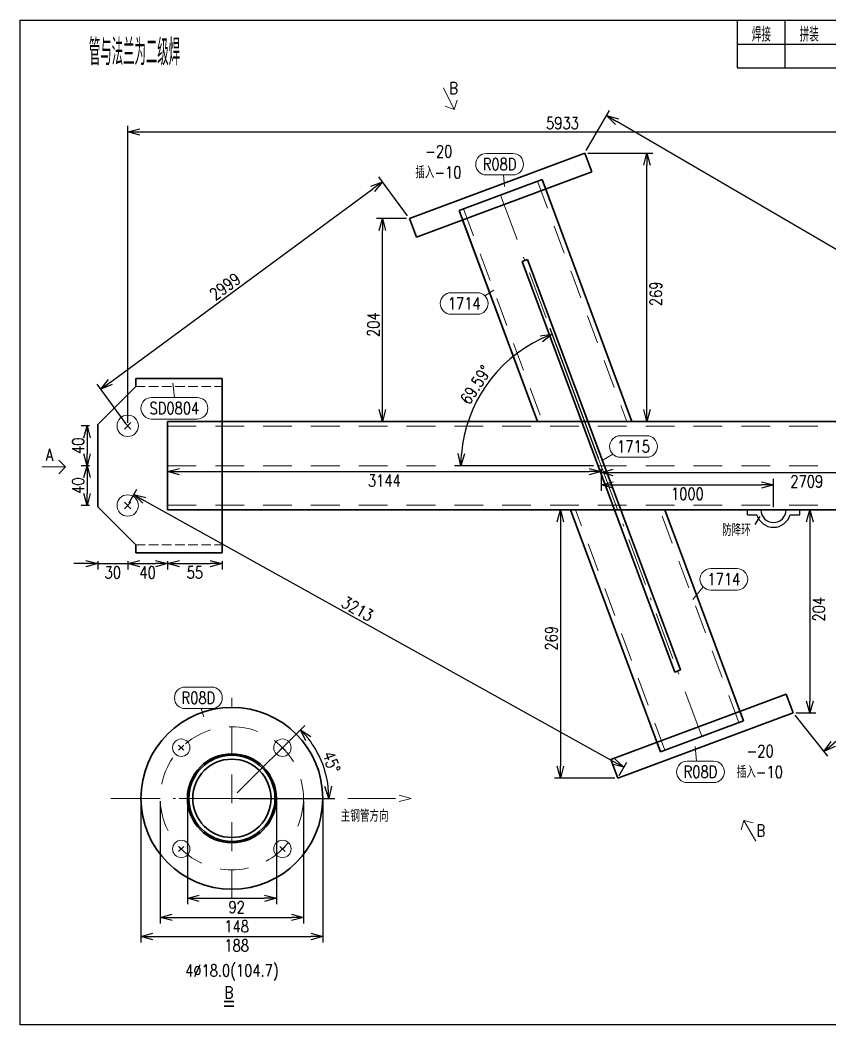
# Model space of a CAD drawing. Extents: x 154981 to 165753, y -86801 to -82885.
# Drawn here: x 156707.1 to 156876.4, y -83946.7 to -83736.7 of the extents above; entities that cross this region are included whole.
import ezdxf
from ezdxf.enums import TextEntityAlignment as Align

# ---------------------------------------------------------------- set-up
doc = ezdxf.new("R2010")
doc.units = 0
doc.header["$MEASUREMENT"] = 0
for name, pattern in [('虚线', [2.75, 2, -0.75]), ('长一点画线', [16.5, 10, -3, 0.5, -3]), ('长虚线', [10, 6, -4])]:
    doc.linetypes.add(name, pattern=pattern)
doc.layers.get('0').update_dxf_attribs({"linetype": 'CONTINUOUS', "lineweight": 25})
doc.layers.get('Defpoints').update_dxf_attribs({"linetype": 'CONTINUOUS'})
doc.layers.add('12', color=7, linetype='CONTINUOUS')
doc.layers.add('4', color=7, linetype='CONTINUOUS', lineweight=25)
doc.layers.add('5', color=7, linetype='CONTINUOUS', lineweight=25)
doc.styles.add('DimFont', font='simplex.shx', dxfattribs={"width": 0.8, "bigfont": 'gbhzfs.shx'})
doc.styles.get("Standard").update_dxf_attribs({"font": 'simplex.shx', "width": 0.7, "height": 3, "bigfont": 'gbhzfs.shx'})
doc.dimstyles.new('DHDxfDimStyleOpen30', dxfattribs={"dimtxt": 2.5, "dimasz": 2.5, "dimexe": 1.25, "dimexo": 0.625, "dimtad": 2, "dimtxsty": 'DimFont', "dimblk": 'OPEN30', "dimblk1": 'OPEN30', "dimblk2": 'OPEN30', "dimcen": 2.5, "dimadec": 0, "dimazin": 0, "dimtfac": 1, "dimtmove": 0, "dimatfit": 3, "dimfxl": 0, "dimarcsym": 0})

# ---------------------------------------------------------------- blocks, each defined once
blk = doc.blocks.new('_OPEN30')
at = {"color": 0, "linetype": 'ByBlock', "lineweight": -2}
for p, q in [((-1, 0.268), (0, 0)), ((0, 0), (-1, -0.268)), ((0, 0), (-1, 0))]:
    blk.add_line(p, q, dxfattribs=at)
blk = doc.blocks.new('*D430')
at = {"layer": '5', "color": 3, "linetype": 'Continuous', "lineweight": -2}
for p, q in [((156752.54, -83898.17), (156766.62, -83884.09)), ((156753.02, -83899.32), (156772.93, -83899.32))]:
    blk.add_line(p, q, dxfattribs=at)
blk.add_arc((156751.4, -83899.32), 20.28, 7.066, 37.934, dxfattribs=at)
at = {"layer": 'Defpoints', "color": 0, "linetype": 'Continuous'}
for p in [(156768.96, -83889.17), (156752.1, -83898.61), (156751.4, -83899.32), (156752.4, -83899.32)]:
    blk.add_point(p, dxfattribs=at)
at = {"layer": '5', "color": 3, "linetype": 'Continuous', "lineweight": -2, "xscale": 2.5, "yscale": 2.5, "zscale": 2.5}
for p, rotation in [((156765.74, -83884.97), 131.4669829142089), ((156771.68, -83899.32), 273.5330170846069)]:
    blk.add_blockref('_OPEN30', p, dxfattribs=dict(at, rotation=rotation))
at = {"layer": '5', "color": 4, "linetype": 'Continuous', "lineweight": 18, "insert": (156772.22, -83891.74), "char_height": 2.5, "attachment_point": 5, "rotation": 289.9831, "style": 'DimFont'}
blk.add_mtext('45%%d', dxfattribs=at)
blk = doc.blocks.new('*D431')
at = {"layer": '5', "color": 134, "linetype": 'Continuous', "lineweight": -2}
for p, q in [((156736.43, -83899.94), (156736.43, -83925.44)), ((156766.36, -83899.94), (156766.36, -83925.44)), ((156738.93, -83924.19), (156763.86, -83924.19))]:
    blk.add_line(p, q, dxfattribs=at)
at = {"layer": 'Defpoints', "color": 0, "linetype": 'Continuous'}
for p in [(156736.43, -83899.32), (156766.36, -83899.32), (156766.36, -83924.19)]:
    blk.add_point(p, dxfattribs=at)
at = {"layer": '5', "color": 134, "linetype": 'Continuous', "lineweight": -2, "xscale": 2.5, "yscale": 2.5, "zscale": 2.5, "rotation": 180}
blk.add_blockref('_OPEN30', (156736.43, -83924.19), dxfattribs=at)
at = {"layer": '5', "color": 134, "linetype": 'Continuous', "lineweight": -2, "xscale": 2.5, "yscale": 2.5, "zscale": 2.5}
blk.add_blockref('_OPEN30', (156766.36, -83924.19), dxfattribs=at)
at = {"layer": '5', "color": 134, "linetype": 'Continuous', "lineweight": 18, "insert": (156752.4, -83926.07), "char_height": 2.5, "attachment_point": 5, "line_spacing_factor": 0.6, "style": 'DimFont'}
blk.add_mtext('148', dxfattribs=at)
blk = doc.blocks.new('*D432')
at = {"layer": '5', "color": 134, "linetype": 'Continuous', "lineweight": -2}
for p, q in [((156742.09, -83899.94), (156742.09, -83921.44)), ((156760.7, -83899.94), (156760.7, -83921.44)), ((156744.59, -83920.19), (156758.2, -83920.19))]:
    blk.add_line(p, q, dxfattribs=at)
at = {"layer": 'Defpoints', "color": 0, "linetype": 'Continuous'}
for p in [(156742.09, -83899.32), (156760.7, -83899.32), (156760.7, -83920.19)]:
    blk.add_point(p, dxfattribs=at)
at = {"layer": '5', "color": 134, "linetype": 'Continuous', "lineweight": -2, "xscale": 2.5, "yscale": 2.5, "zscale": 2.5, "rotation": 180}
blk.add_blockref('_OPEN30', (156742.09, -83920.19), dxfattribs=at)
at = {"layer": '5', "color": 134, "linetype": 'Continuous', "lineweight": -2, "xscale": 2.5, "yscale": 2.5, "zscale": 2.5}
blk.add_blockref('_OPEN30', (156760.7, -83920.19), dxfattribs=at)
at = {"layer": '5', "color": 134, "linetype": 'Continuous', "lineweight": 18, "insert": (156752.4, -83922.07), "char_height": 2.5, "attachment_point": 5, "line_spacing_factor": 0.6, "style": 'DimFont'}
blk.add_mtext('92', dxfattribs=at)
blk = doc.blocks.new('*D433')
at = {"layer": '5', "color": 134, "linetype": 'Continuous', "lineweight": -2}
for p, q in [((156732.38, -83899.94), (156732.38, -83929.44)), ((156770.41, -83899.94), (156770.41, -83929.44)), ((156734.88, -83928.19), (156767.91, -83928.19))]:
    blk.add_line(p, q, dxfattribs=at)
at = {"layer": 'Defpoints', "color": 0, "linetype": 'Continuous'}
for p in [(156732.38, -83899.32), (156770.41, -83899.32), (156770.41, -83928.19)]:
    blk.add_point(p, dxfattribs=at)
at = {"layer": '5', "color": 134, "linetype": 'Continuous', "lineweight": -2, "xscale": 2.5, "yscale": 2.5, "zscale": 2.5, "rotation": 180}
blk.add_blockref('_OPEN30', (156732.38, -83928.19), dxfattribs=at)
at = {"layer": '5', "color": 134, "linetype": 'Continuous', "lineweight": -2, "xscale": 2.5, "yscale": 2.5, "zscale": 2.5}
blk.add_blockref('_OPEN30', (156770.41, -83928.19), dxfattribs=at)
at = {"layer": '5', "color": 134, "linetype": 'Continuous', "lineweight": 18, "insert": (156752.4, -83930.07), "char_height": 2.5, "attachment_point": 5, "line_spacing_factor": 0.6, "style": 'DimFont'}
blk.add_mtext('188', dxfattribs=at)
blk = doc.blocks.new('板孔默认')
at = {"layer": '5', "color": 7, "linetype": 'Continuous', "lineweight": 13}
for p, q in [((-0.3, -0.3), (0.3, 0.3)), ((0.3, -0.3), (-0.3, 0.3))]:
    blk.add_line(p, q, dxfattribs=at)
blk.add_circle((0, 0), 1, dxfattribs=at)
blk = doc.blocks.new('*D434')
at = {"layer": '5', "color": 3, "linetype": 'Continuous', "lineweight": -2}
for p, q in [((156828.06, -83828.27), (156817.96, -83801.13)), ((156827, -83829.79), (156798.04, -83829.79))]:
    blk.add_line(p, q, dxfattribs=at)
blk.add_arc((156828.62, -83829.79), 29.33, 115.2982, 175.1147, dxfattribs=at)
at = {"layer": 'Defpoints', "color": 0, "linetype": 'Continuous'}
for p in [(156808.39, -83808.55), (156827.62, -83829.79), (156828.28, -83828.85), (156828.62, -83829.79)]:
    blk.add_point(p, dxfattribs=at)
at = {"layer": '5', "color": 3, "linetype": 'Continuous', "lineweight": -2, "xscale": 2.5, "yscale": 2.5, "zscale": 2.5}
for p, rotation in [((156818.39, -83802.3), 22.85553596311641), ((156799.29, -83829.79), 267.5573641056033)]:
    blk.add_blockref('_OPEN30', p, dxfattribs=dict(at, rotation=rotation))
at = {"layer": '5', "color": 4, "linetype": 'Continuous', "lineweight": 18, "insert": (156802.39, -83812.89), "char_height": 2.5, "attachment_point": 5, "rotation": 57.2107, "style": 'DimFont'}
blk.add_mtext('69.59%%d', dxfattribs=at)
blk = doc.blocks.new('*D435')
at = {"layer": '5', "color": 3, "linetype": 'Continuous', "lineweight": -2}
for p, q in [((156729.62, -83820.84), (156729.62, -83758.8)), ((156732.12, -83760.05), (156920.38, -83760.05)), ((156922.88, -83820.84), (156922.88, -83758.8))]:
    blk.add_line(p, q, dxfattribs=at)
at = {"layer": 'Defpoints', "color": 0, "linetype": 'Continuous'}
for p in [(156922.88, -83760.05), (156729.62, -83821.47), (156922.88, -83821.47)]:
    blk.add_point(p, dxfattribs=at)
at = {"layer": '5', "color": 3, "linetype": 'Continuous', "lineweight": -2, "xscale": 2.5, "yscale": 2.5, "zscale": 2.5, "rotation": 180}
blk.add_blockref('_OPEN30', (156729.62, -83760.05), dxfattribs=at)
at = {"layer": '5', "color": 3, "linetype": 'Continuous', "lineweight": -2, "xscale": 2.5, "yscale": 2.5, "zscale": 2.5}
blk.add_blockref('_OPEN30', (156922.88, -83760.05), dxfattribs=at)
at = {"layer": '5', "color": 6, "linetype": 'Continuous', "lineweight": 18, "insert": (156820.52, -83758.18), "char_height": 2.5, "attachment_point": 5, "line_spacing_factor": 0.6, "style": 'DimFont'}
blk.add_mtext('5933', dxfattribs=at)
blk = doc.blocks.new('*D436')
at = {"layer": '5', "color": 3, "linetype": 'Continuous', "lineweight": -2}
for p, q in [((156825.5, -83763.92), (156830.39, -83755.54)), ((156925.3, -83812.36), (156831.92, -83757.88)), ((156923.2, -83820.93), (156928.09, -83812.54))]:
    blk.add_line(p, q, dxfattribs=at)
at = {"layer": 'Defpoints', "color": 0, "linetype": 'Continuous'}
for p in [(156829.76, -83756.62), (156825.18, -83764.46), (156922.88, -83821.47)]:
    blk.add_point(p, dxfattribs=at)
at = {"layer": '5', "color": 3, "linetype": 'Continuous', "lineweight": -2, "xscale": 2.5, "yscale": 2.5, "zscale": 2.5}
for p, rotation in [((156829.76, -83756.62), 149.737944022018), ((156927.46, -83813.62), 329.737944022018)]:
    blk.add_blockref('_OPEN30', p, dxfattribs=dict(at, rotation=rotation))
at = {"layer": '5', "color": 6, "linetype": 'Continuous', "lineweight": 18, "insert": (156882.76, -83785.37), "char_height": 2.5, "attachment_point": 5, "rotation": 329.7379, "line_spacing_factor": 0.6, "style": 'DimFont'}
blk.add_mtext('2779', dxfattribs=at)
blk = doc.blocks.new('*D437')
at = {"layer": '5', "color": 3, "linetype": 'Continuous', "lineweight": -2}
for p, q in [((156788.15, -83777.6), (156782.13, -83769.43)), ((156725.99, -83812.32), (156780.86, -83771.92)), ((156729.25, -83820.96), (156723.23, -83812.79))]:
    blk.add_line(p, q, dxfattribs=at)
at = {"layer": 'Defpoints', "color": 0, "linetype": 'Continuous'}
for p in [(156782.87, -83770.44), (156788.52, -83778.11), (156729.62, -83821.47)]:
    blk.add_point(p, dxfattribs=at)
at = {"layer": '5', "color": 3, "linetype": 'Continuous', "lineweight": -2, "xscale": 2.5, "yscale": 2.5, "zscale": 2.5}
for p, rotation in [((156782.87, -83770.44), 36.36000104675657), ((156723.97, -83813.8), 216.3600010467566)]:
    blk.add_blockref('_OPEN30', p, dxfattribs=dict(at, rotation=rotation))
at = {"layer": '5', "color": 6, "linetype": 'Continuous', "lineweight": 18, "insert": (156749.96, -83792.34), "char_height": 2.5, "attachment_point": 5, "rotation": 36.36, "line_spacing_factor": 0.6, "style": 'DimFont'}
blk.add_mtext('2999', dxfattribs=at)
blk = doc.blocks.new('*D438')
at = {"layer": '5', "color": 3, "linetype": 'Continuous', "lineweight": -2}
for p, q in [((156923.28, -83838.6), (156930.09, -83847.11)), ((156927.36, -83847.7), (156877.1, -83887.93)), ((156869.12, -83881.96), (156875.93, -83890.47))]:
    blk.add_line(p, q, dxfattribs=at)
at = {"layer": 'Defpoints', "color": 0, "linetype": 'Continuous'}
for p in [(156922.88, -83838.11), (156868.73, -83881.48), (156875.15, -83889.5)]:
    blk.add_point(p, dxfattribs=at)
at = {"layer": '5', "color": 3, "linetype": 'Continuous', "lineweight": -2, "xscale": 2.5, "yscale": 2.5, "zscale": 2.5}
for p, rotation in [((156929.31, -83846.14), 38.68365256591493), ((156875.15, -83889.5), 218.683652565915)]:
    blk.add_blockref('_OPEN30', p, dxfattribs=dict(at, rotation=rotation))
at = {"layer": '5', "color": 6, "linetype": 'Continuous', "lineweight": 18, "insert": (156904.67, -83868.27), "char_height": 2.5, "attachment_point": 5, "rotation": 38.6837, "line_spacing_factor": 0.6, "style": 'DimFont'}
blk.add_mtext('2565', dxfattribs=at)
blk = doc.blocks.new('*D439')
at = {"layer": '5', "color": 3, "linetype": 'Continuous', "lineweight": -2}
for p, q in [((156729.92, -83837.57), (156731.5, -83834.73)), ((156733.08, -83837.04), (156831.16, -83891.61)), ((156832.37, -83894.57), (156833.95, -83891.74))]:
    blk.add_line(p, q, dxfattribs=at)
at = {"layer": 'Defpoints', "color": 0, "linetype": 'Continuous'}
for p in [(156729.62, -83838.11), (156833.34, -83892.83), (156832.07, -83895.12)]:
    blk.add_point(p, dxfattribs=at)
at = {"layer": '5', "color": 3, "linetype": 'Continuous', "lineweight": -2, "xscale": 2.5, "yscale": 2.5, "zscale": 2.5}
for p, rotation in [((156730.89, -83835.82), 150.9065235101156), ((156833.34, -83892.83), 330.9065235101156)]:
    blk.add_blockref('_OPEN30', p, dxfattribs=dict(at, rotation=rotation))
at = {"layer": '5', "color": 6, "linetype": 'Continuous', "lineweight": 18, "insert": (156777.67, -83859.71), "char_height": 2.5, "attachment_point": 5, "rotation": 330.9065, "line_spacing_factor": 0.6, "style": 'DimFont'}
blk.add_mtext('3213', dxfattribs=at)
blk = doc.blocks.new('*D440')
at = {"layer": '5', "color": 3, "linetype": 'Continuous', "lineweight": -2}
for p, q in [((156825.81, -83764.46), (156839.43, -83764.46)), ((156838.18, -83818.03), (156838.18, -83766.96)), ((156825.81, -83820.53), (156839.43, -83820.53))]:
    blk.add_line(p, q, dxfattribs=at)
at = {"layer": 'Defpoints', "color": 0, "linetype": 'Continuous'}
for p in [(156825.18, -83764.46), (156838.18, -83764.46), (156825.18, -83820.53)]:
    blk.add_point(p, dxfattribs=at)
at = {"layer": '5', "color": 3, "linetype": 'Continuous', "lineweight": -2, "xscale": 2.5, "yscale": 2.5, "zscale": 2.5}
for p, rotation in [((156838.18, -83764.46), 90), ((156838.18, -83820.53), 270)]:
    blk.add_blockref('_OPEN30', p, dxfattribs=dict(at, rotation=rotation))
at = {"layer": '5', "color": 4, "linetype": 'Continuous', "lineweight": 18, "insert": (156840.05, -83793.87), "char_height": 2.5, "attachment_point": 5, "rotation": 90, "line_spacing_factor": 0.6, "style": 'DimFont'}
blk.add_mtext('269', dxfattribs=at)
blk = doc.blocks.new('*D441')
at = {"layer": '5', "color": 3, "linetype": 'Continuous', "lineweight": -2}
for p, q in [((156787.89, -83778.11), (156781.61, -83778.11)), ((156782.86, -83818.03), (156782.86, -83780.61)), ((156787.89, -83820.53), (156781.61, -83820.53))]:
    blk.add_line(p, q, dxfattribs=at)
at = {"layer": 'Defpoints', "color": 0, "linetype": 'Continuous'}
for p in [(156782.86, -83778.11), (156788.52, -83778.11), (156788.52, -83820.53)]:
    blk.add_point(p, dxfattribs=at)
at = {"layer": '5', "color": 3, "linetype": 'Continuous', "lineweight": -2, "xscale": 2.5, "yscale": 2.5, "zscale": 2.5}
for p, rotation in [((156782.86, -83778.11), 90), ((156782.86, -83820.53), 270)]:
    blk.add_blockref('_OPEN30', p, dxfattribs=dict(at, rotation=rotation))
at = {"layer": '5', "color": 4, "linetype": 'Continuous', "lineweight": 18, "insert": (156780.99, -83800.32), "char_height": 2.5, "attachment_point": 5, "rotation": 90, "line_spacing_factor": 0.6, "style": 'DimFont'}
blk.add_mtext('204', dxfattribs=at)
blk = doc.blocks.new('*D442')
at = {"layer": '5', "color": 3, "linetype": 'Continuous', "lineweight": -2}
for p, q in [((156869.35, -83839.05), (156873.5, -83839.05)), ((156872.25, -83841.55), (156872.25, -83878.98)), ((156869.35, -83881.48), (156873.5, -83881.48))]:
    blk.add_line(p, q, dxfattribs=at)
at = {"layer": 'Defpoints', "color": 0, "linetype": 'Continuous'}
for p in [(156868.73, -83839.05), (156868.73, -83881.48), (156872.25, -83881.48)]:
    blk.add_point(p, dxfattribs=at)
at = {"layer": '5', "color": 3, "linetype": 'Continuous', "lineweight": -2, "xscale": 2.5, "yscale": 2.5, "zscale": 2.5}
for p, rotation in [((156872.25, -83839.05), 90), ((156872.25, -83881.48), 270)]:
    blk.add_blockref('_OPEN30', p, dxfattribs=dict(at, rotation=rotation))
at = {"layer": '5', "color": 4, "linetype": 'Continuous', "lineweight": 18, "insert": (156874.13, -83859.79), "char_height": 2.5, "attachment_point": 5, "rotation": 90, "line_spacing_factor": 0.6, "style": 'DimFont'}
blk.add_mtext('204', dxfattribs=at)
blk = doc.blocks.new('*D443')
at = {"layer": '5', "color": 3, "linetype": 'Continuous', "lineweight": -2}
for p, q in [((156831.44, -83839.05), (156818.83, -83839.05)), ((156820.08, -83841.55), (156820.08, -83892.62)), ((156831.44, -83895.12), (156818.83, -83895.12))]:
    blk.add_line(p, q, dxfattribs=at)
at = {"layer": 'Defpoints', "color": 0, "linetype": 'Continuous'}
for p in [(156832.07, -83839.05), (156820.08, -83895.12), (156832.07, -83895.12)]:
    blk.add_point(p, dxfattribs=at)
at = {"layer": '5', "color": 3, "linetype": 'Continuous', "lineweight": -2, "xscale": 2.5, "yscale": 2.5, "zscale": 2.5}
for p, rotation in [((156820.08, -83839.05), 90), ((156820.08, -83895.12), 270)]:
    blk.add_blockref('_OPEN30', p, dxfattribs=dict(at, rotation=rotation))
at = {"layer": '5', "color": 4, "linetype": 'Continuous', "lineweight": 18, "insert": (156818.2, -83865.86), "char_height": 2.5, "attachment_point": 5, "rotation": 90, "line_spacing_factor": 0.6, "style": 'DimFont'}
blk.add_mtext('269', dxfattribs=at)
blk = doc.blocks.new('板孔21.5')
at = {"layer": '5', "color": 7, "linetype": 'Continuous', "lineweight": 13}
for p, q in [((-0.3, -0.3), (0.3, 0.3)), ((0.3, -0.3), (-0.3, 0.3))]:
    blk.add_line(p, q, dxfattribs=at)
blk.add_circle((0, 0), 1, dxfattribs=at)
blk = doc.blocks.new('*D449')
at = {"layer": '5', "color": 3, "linetype": 'Continuous', "lineweight": -2}
for p, q in [((156721.63, -83829.79), (156719.88, -83829.79)), ((156721.13, -83832.29), (156721.13, -83835.61)), ((156721.63, -83838.11), (156719.88, -83838.11))]:
    blk.add_line(p, q, dxfattribs=at)
at = {"layer": 'Defpoints', "color": 0, "linetype": 'Continuous'}
for p in [(156722.25, -83829.79), (156721.13, -83838.11), (156722.25, -83838.11)]:
    blk.add_point(p, dxfattribs=at)
at = {"layer": '5', "color": 3, "linetype": 'Continuous', "lineweight": -2, "xscale": 2.5, "yscale": 2.5, "zscale": 2.5}
for p, rotation in [((156721.13, -83829.79), 90), ((156721.13, -83838.11), 270)]:
    blk.add_blockref('_OPEN30', p, dxfattribs=dict(at, rotation=rotation))
at = {"layer": '5', "color": 6, "linetype": 'Continuous', "lineweight": 18, "insert": (156719.25, -83833.95), "char_height": 2.5, "attachment_point": 5, "rotation": 90, "line_spacing_factor": 0.6, "style": 'DimFont'}
blk.add_mtext('40', dxfattribs=at)
blk = doc.blocks.new('*D450')
at = {"layer": '5', "color": 3, "linetype": 'Continuous', "lineweight": -2}
for p, q in [((156721.63, -83821.47), (156719.88, -83821.47)), ((156721.13, -83823.97), (156721.13, -83827.29)), ((156721.63, -83829.79), (156719.88, -83829.79))]:
    blk.add_line(p, q, dxfattribs=at)
at = {"layer": 'Defpoints', "color": 0, "linetype": 'Continuous'}
for p in [(156722.25, -83821.47), (156721.13, -83829.79), (156722.25, -83829.79)]:
    blk.add_point(p, dxfattribs=at)
at = {"layer": '5', "color": 3, "linetype": 'Continuous', "lineweight": -2, "xscale": 2.5, "yscale": 2.5, "zscale": 2.5}
for p, rotation in [((156721.13, -83821.47), 90), ((156721.13, -83829.79), 270)]:
    blk.add_blockref('_OPEN30', p, dxfattribs=dict(at, rotation=rotation))
at = {"layer": '5', "color": 6, "linetype": 'Continuous', "lineweight": 18, "insert": (156719.25, -83825.63), "char_height": 2.5, "attachment_point": 5, "rotation": 90, "line_spacing_factor": 0.6, "style": 'DimFont'}
blk.add_mtext('40', dxfattribs=at)
blk = doc.blocks.new('*D451')
at = {"layer": '5', "color": 3, "linetype": 'Continuous', "lineweight": -2}
for p, q in [((156737.94, -83849.75), (156737.94, -83851.5)), ((156740.44, -83850.25), (156746.89, -83850.25)), ((156749.39, -83849.75), (156749.39, -83851.5))]:
    blk.add_line(p, q, dxfattribs=at)
at = {"layer": 'Defpoints', "color": 0, "linetype": 'Continuous'}
for p in [(156737.94, -83849.12), (156749.39, -83849.12), (156749.39, -83850.25)]:
    blk.add_point(p, dxfattribs=at)
at = {"layer": '5', "color": 3, "linetype": 'Continuous', "lineweight": -2, "xscale": 2.5, "yscale": 2.5, "zscale": 2.5, "rotation": 180}
blk.add_blockref('_OPEN30', (156737.94, -83850.25), dxfattribs=at)
at = {"layer": '5', "color": 3, "linetype": 'Continuous', "lineweight": -2, "xscale": 2.5, "yscale": 2.5, "zscale": 2.5}
blk.add_blockref('_OPEN30', (156749.39, -83850.25), dxfattribs=at)
at = {"layer": '5', "color": 6, "linetype": 'Continuous', "lineweight": 18, "insert": (156743.66, -83852.12), "char_height": 2.5, "attachment_point": 5, "line_spacing_factor": 0.6, "style": 'DimFont'}
blk.add_mtext('55', dxfattribs=at)
blk = doc.blocks.new('*D452')
at = {"layer": '5', "color": 3, "linetype": 'Continuous', "lineweight": -2}
for p, q in [((156729.62, -83849.75), (156729.62, -83851.5)), ((156732.12, -83850.25), (156735.44, -83850.25)), ((156737.94, -83849.75), (156737.94, -83851.5))]:
    blk.add_line(p, q, dxfattribs=at)
at = {"layer": 'Defpoints', "color": 0, "linetype": 'Continuous'}
for p in [(156729.62, -83849.12), (156737.94, -83849.12), (156737.94, -83850.25)]:
    blk.add_point(p, dxfattribs=at)
at = {"layer": '5', "color": 3, "linetype": 'Continuous', "lineweight": -2, "xscale": 2.5, "yscale": 2.5, "zscale": 2.5, "rotation": 180}
blk.add_blockref('_OPEN30', (156729.62, -83850.25), dxfattribs=at)
at = {"layer": '5', "color": 3, "linetype": 'Continuous', "lineweight": -2, "xscale": 2.5, "yscale": 2.5, "zscale": 2.5}
blk.add_blockref('_OPEN30', (156737.94, -83850.25), dxfattribs=at)
at = {"layer": '5', "color": 6, "linetype": 'Continuous', "lineweight": 18, "insert": (156733.78, -83852.12), "char_height": 2.5, "attachment_point": 5, "line_spacing_factor": 0.6, "style": 'DimFont'}
blk.add_mtext('40', dxfattribs=at)
blk = doc.blocks.new('*D453')
at = {"layer": '5', "color": 3, "linetype": 'Continuous', "lineweight": -2}
for p, q in [((156720.88, -83850.25), (156718.38, -83850.25)), ((156723.38, -83849.75), (156723.38, -83851.5)), ((156723.38, -83850.25), (156729.62, -83850.25)), ((156729.62, -83849.75), (156729.62, -83851.5)), ((156732.12, -83850.25), (156734.62, -83850.25))]:
    blk.add_line(p, q, dxfattribs=at)
at = {"layer": 'Defpoints', "color": 0, "linetype": 'Continuous'}
for p in [(156723.38, -83849.12), (156729.62, -83849.12), (156729.62, -83850.25)]:
    blk.add_point(p, dxfattribs=at)
at = {"layer": '5', "color": 3, "linetype": 'Continuous', "lineweight": -2, "xscale": 2.5, "yscale": 2.5, "zscale": 2.5}
blk.add_blockref('_OPEN30', (156723.38, -83850.25), dxfattribs=at)
at = {"layer": '5', "color": 3, "linetype": 'Continuous', "lineweight": -2, "xscale": 2.5, "yscale": 2.5, "zscale": 2.5, "rotation": 180}
blk.add_blockref('_OPEN30', (156729.62, -83850.25), dxfattribs=at)
at = {"layer": '5', "color": 6, "linetype": 'Continuous', "lineweight": 18, "insert": (156726.5, -83852.12), "char_height": 2.5, "attachment_point": 5, "line_spacing_factor": 0.6, "style": 'DimFont'}
blk.add_mtext('30', dxfattribs=at)
blk = doc.blocks.new('*D679')
at = {"layer": '5', "color": 3, "linetype": 'Continuous', "lineweight": -2}
for p, q in [((156737.94, -83830.42), (156737.94, -83832.29)), ((156740.44, -83831.04), (156826.12, -83831.04)), ((156828.62, -83830.42), (156828.62, -83832.29))]:
    blk.add_line(p, q, dxfattribs=at)
at = {"layer": 'Defpoints', "color": 0, "linetype": 'Continuous'}
for p in [(156737.94, -83829.79), (156828.62, -83829.79), (156828.62, -83831.04)]:
    blk.add_point(p, dxfattribs=at)
at = {"layer": '5', "color": 3, "linetype": 'Continuous', "lineweight": -2, "xscale": 2.5, "yscale": 2.5, "zscale": 2.5, "rotation": 180}
blk.add_blockref('_OPEN30', (156737.94, -83831.04), dxfattribs=at)
at = {"layer": '5', "color": 3, "linetype": 'Continuous', "lineweight": -2, "xscale": 2.5, "yscale": 2.5, "zscale": 2.5}
blk.add_blockref('_OPEN30', (156828.62, -83831.04), dxfattribs=at)
at = {"layer": '5', "color": 6, "linetype": 'Continuous', "lineweight": 18, "insert": (156783.28, -83832.92), "char_height": 2.5, "attachment_point": 5, "style": 'DimFont'}
blk.add_mtext('3144', dxfattribs=at)
blk = doc.blocks.new('*D680')
at = {"layer": '5', "color": 3, "linetype": 'Continuous', "lineweight": -2}
for p, q in [((156828.62, -83830.42), (156828.62, -83832.46)), ((156831.12, -83831.21), (156912.06, -83831.21)), ((156914.56, -83830.42), (156914.56, -83832.46))]:
    blk.add_line(p, q, dxfattribs=at)
at = {"layer": 'Defpoints', "color": 0, "linetype": 'Continuous'}
for p in [(156828.62, -83829.79), (156914.56, -83829.79), (156914.56, -83831.21)]:
    blk.add_point(p, dxfattribs=at)
at = {"layer": '5', "color": 3, "linetype": 'Continuous', "lineweight": -2, "xscale": 2.5, "yscale": 2.5, "zscale": 2.5, "rotation": 180}
blk.add_blockref('_OPEN30', (156828.62, -83831.21), dxfattribs=at)
at = {"layer": '5', "color": 3, "linetype": 'Continuous', "lineweight": -2, "xscale": 2.5, "yscale": 2.5, "zscale": 2.5}
blk.add_blockref('_OPEN30', (156914.56, -83831.21), dxfattribs=at)
at = {"layer": '5', "color": 6, "linetype": 'Continuous', "lineweight": 18, "insert": (156871.59, -83833.08), "char_height": 2.5, "attachment_point": 5, "style": 'DimFont'}
blk.add_mtext('2709', dxfattribs=at)
blk = doc.blocks.new('*D683')
at = {"layer": '5', "color": 3, "linetype": 'Continuous', "lineweight": -2}
for p, q in [((156828.62, -83830.42), (156828.62, -83835.07)), ((156831.12, -83833.82), (156862.15, -83833.82)), ((156864.65, -83838.43), (156864.65, -83832.57))]:
    blk.add_line(p, q, dxfattribs=at)
at = {"layer": 'Defpoints', "color": 0, "linetype": 'Continuous'}
for p in [(156828.62, -83829.79), (156864.65, -83833.82), (156864.65, -83839.05)]:
    blk.add_point(p, dxfattribs=at)
at = {"layer": '5', "color": 3, "linetype": 'Continuous', "lineweight": -2, "xscale": 2.5, "yscale": 2.5, "zscale": 2.5, "rotation": 180}
blk.add_blockref('_OPEN30', (156828.62, -83833.82), dxfattribs=at)
at = {"layer": '5', "color": 3, "linetype": 'Continuous', "lineweight": -2, "xscale": 2.5, "yscale": 2.5, "zscale": 2.5}
blk.add_blockref('_OPEN30', (156864.65, -83833.82), dxfattribs=at)
at = {"layer": '5', "color": 6, "linetype": 'Continuous', "lineweight": 18, "insert": (156846.64, -83835.69), "char_height": 2.5, "attachment_point": 5, "style": 'DimFont'}
blk.add_mtext('1000', dxfattribs=at)
blk = doc.blocks.new('CTDHK')
at = {"color": 0, "linetype": 'Continuous'}
for p, q in [((0, 210), (297, 210)), ((0, 0), (0, 210)), ((297, 0), (0, 0))]:
    blk.add_line(p, q, dxfattribs=at)

msp = doc.modelspace()

# ---------------------------------------------------------------- linework, layer by layer
at = {"color": 3, "linetype": 'Continuous'}
msp.add_line((156861.78361, -83840.40566), (156860.70945, -83842.08197), dxfattribs=at)
at = {"layer": '12'}
for p, q in [((156859.1783, -83840.05042), (156859.1783, -83839.05042)), ((156859.1783, -83839.05042), (156862.03028, -83839.05042)), ((156859.1783, -83840.05042), (156861.17119, -83840.05042)), ((156867.26766, -83839.05042), (156870.11964, -83839.05042)), ((156868.12675, -83840.05042), (156870.11964, -83840.05042)), ((156870.11964, -83840.05042), (156870.11964, -83839.05042))]:
    msp.add_line(p, q, dxfattribs=at)
for radius, start, end in [(3.61869, 196.0420559, 343.9579441), (2.61869, 180, 0)]:
    msp.add_arc((156864.64897, -83839.05042), radius, start, end, dxfattribs=at)
at = {"layer": '4', "color": 1, "linetype": 'Continuous', "lineweight": 25}
for p, q in [((156857.11666, -83746.66733), (156857.11666, -83736.66733)), ((156867.11666, -83746.66733), (156867.11666, -83736.66733)), ((156857.11666, -83741.66733), (157004.11666, -83741.66733)), ((156857.11666, -83746.66733), (157004.11666, -83746.66733))]:
    msp.add_line(p, q, dxfattribs=at)
at = {"layer": '4', "color": 1, "linetype": 'Continuous', "lineweight": 18}
msp.add_lwpolyline([(156707.11666, -83736.66733), (156707.11666, -83946.66733), (157004.11666, -83946.66733), (157004.11666, -83736.66733)], close=True, dxfattribs=at)
at = {"layer": '5', "color": 6, "linetype": 'Continuous', "lineweight": 13}
for p, q in [((156795.6674, -83750.83492), (156797.88059, -83755.31843)), ((156797.88059, -83755.31843), (156798.52273, -83753.42432)), ((156797.88059, -83755.31843), (156795.98648, -83754.67629)), ((156716.63254, -83830.06592), (156715.21833, -83828.65171)), ((156711.63254, -83830.06592), (156716.63254, -83830.06592)), ((156716.63254, -83830.06592), (156715.21833, -83831.48014)), ((156858.43296, -83903.94372), (156857.914, -83905.87522)), ((156858.43296, -83903.94372), (156860.36446, -83904.46268)), ((156860.93, -83908.27556), (156858.43296, -83903.94372))]:
    msp.add_line(p, q, dxfattribs=at)
at = {"layer": '5', "color": 7, "linetype": 'Continuous', "lineweight": 35}
for p, q in [((156788.51793, -83778.10557), (156825.18243, -83764.46077)), ((156825.18243, -83764.46077), (156826.63401, -83768.36124)), ((156826.63401, -83768.36124), (156789.9695, -83782.00605)), ((156798.8974, -83776.46316), (156816.25453, -83770.00365)), ((156816.25453, -83770.00365), (156835.05817, -83820.53029)), ((156815.29711, -83820.53029), (156798.8974, -83776.46316)), ((156789.9695, -83782.00605), (156788.51793, -83778.10557)), ((156815.29711, -83820.53029), (156799.62319, -83778.4134)), ((156812.07141, -83787.10282), (156813.24155, -83786.66735)), ((156844.00605, -83872.91336), (156812.07141, -83787.10282)), ((156813.24155, -83786.66735), (156845.1762, -83872.47789)), ((156731.28301, -83811.58236), (156749.38696, -83811.58236)), ((156731.28301, -83813.24709), (156731.28301, -83811.58236)), ((156749.38696, -83811.58236), (156749.38696, -83847.99835)), ((156723.37554, -83821.15456), (156731.28301, -83813.24709)), ((156723.37554, -83838.42615), (156723.37554, -83821.15456)), ((156737.94193, -83820.53029), (156914.56122, -83820.53029)), ((156737.94193, -83839.05042), (156737.94193, -83820.53029)), ((156835.05817, -83820.53029), (156815.29711, -83820.53029)), ((156731.28301, -83846.33362), (156723.37554, -83838.42615)), ((156914.56122, -83839.05042), (156737.94193, -83839.05042)), ((156822.18943, -83839.05042), (156841.95049, -83839.05042)), ((156840.99307, -83889.57705), (156822.18943, -83839.05042)), ((156841.95049, -83839.05042), (156858.3502, -83883.11755)), ((156731.28301, -83847.99835), (156731.28301, -83846.33362)), ((156749.38696, -83847.99835), (156731.28301, -83847.99835)), ((156845.1762, -83872.47789), (156844.00605, -83872.91336)), ((156830.6136, -83891.21946), (156867.2781, -83877.57466)), ((156867.2781, -83877.57466), (156868.72968, -83881.47514)), ((156868.72968, -83881.47514), (156832.06517, -83895.11994)), ((156858.3502, -83883.11755), (156840.99307, -83889.57705)), ((156832.06517, -83895.11994), (156830.6136, -83891.21946))]:
    msp.add_line(p, q, dxfattribs=at)
at = {"layer": '5', "color": 3, "linetype": 'Continuous', "lineweight": 18}
for p, q in [((156804.62554, -83764.54035), (156810.12554, -83764.54035)), ((156804.62554, -83769.04035), (156810.12554, -83769.04035)), ((156808.38283, -83771.4455), (156808.21288, -83769.04035)), ((156797.22981, -83793.64489), (156802.72981, -83793.64489)), ((156806.15896, -83793.12717), (156804.30279, -83794.28608)), ((156797.22981, -83798.14489), (156802.72981, -83798.14489)), ((156739.08429, -83812.53901), (156739.37554, -83815.54035)), ((156734.62554, -83815.54035), (156744.12554, -83815.54035)), ((156734.62554, -83820.04035), (156744.12554, -83820.04035)), ((156832.62554, -83823.54035), (156838.12554, -83823.54035)), ((156828.69006, -83828.76919), (156831.05257, -83827.39916)), ((156832.62554, -83828.04035), (156838.12554, -83828.04035)), ((156851.52232, -83851.28826), (156857.02232, -83851.28826)), ((156847.75824, -83857.73456), (156849.94935, -83855.14707)), ((156851.52232, -83855.78826), (156857.02232, -83855.78826)), ((156741.64529, -83876.06532), (156747.14529, -83876.06532)), ((156741.64529, -83880.56532), (156747.14529, -83880.56532)), ((156745.53812, -83882.31051), (156744.99818, -83880.56532)), ((156848.25885, -83888.46759), (156848.53819, -83891.54035)), ((156846.62554, -83891.54035), (156852.12554, -83891.54035)), ((156846.62554, -83896.04035), (156852.12554, -83896.04035))]:
    msp.add_line(p, q, dxfattribs=at)
at = {"layer": '5', "color": 7, "linetype": '长虚线', "lineweight": 18}
for p, q in [((156815.31733, -83770.35244), (156833.99117, -83820.53029)), ((156799.8346, -83776.11438), (156816.36412, -83820.53029)), ((156737.94193, -83821.53029), (156914.56122, -83821.53029)), ((156737.94193, -83838.05042), (156914.56122, -83838.05042)), ((156841.93028, -83889.22827), (156823.25644, -83839.05042)), ((156857.413, -83883.46633), (156840.88349, -83839.05042))]:
    msp.add_line(p, q, dxfattribs=at)
at = {"layer": '5', "color": 240, "linetype": '长一点画线', "lineweight": 18}
for p, q in [((156811.03957, -83782.54035), (156807.57597, -83773.23341)), ((156828.6238, -83829.79035), (156811.96996, -83785.04035)), ((156828.6238, -83829.79035), (156845.27765, -83874.54035)), ((156846.20803, -83877.04035), (156849.67164, -83886.3473))]:
    msp.add_line(p, q, dxfattribs=at)
at = {"layer": '5', "color": 7, "linetype": '虚线', "lineweight": 18}
for p, q in [((156812.07141, -83787.10282), (156844.00605, -83872.91336)), ((156845.1762, -83872.47789), (156813.24155, -83786.66735)), ((156731.28301, -83813.24709), (156749.38696, -83813.24709)), ((156731.28301, -83846.33362), (156749.38696, -83846.33362)), ((156844.00605, -83872.91336), (156845.1762, -83872.47789))]:
    msp.add_line(p, q, dxfattribs=at)
at = {"layer": '5', "color": 56, "linetype": '长虚线', "lineweight": 18}
msp.add_line((156737.94193, -83829.79035), (156914.56122, -83829.79035), dxfattribs=at)
at = {"layer": '5', "color": 240, "linetype": '长虚线', "lineweight": 18}
for p, q in [((156751.39529, -83920.32656), (156751.39529, -83878.30408)), ((156730.38406, -83899.31532), (156772.40653, -83899.31532))]:
    msp.add_line(p, q, dxfattribs=at)
at = {"layer": '5', "color": 7, "linetype": '长一点画线', "lineweight": 18}
for p, q in [((156788.86402, -83899.31532), (156786.36402, -83898.64545)), ((156788.86402, -83899.31532), (156786.36402, -83898.64545)), ((156726.11035, -83899.31532), (156788.86402, -83899.31532)), ((156788.86402, -83899.31532), (156786.36402, -83899.98519)), ((156788.86402, -83899.31532), (156786.36402, -83899.98519))]:
    msp.add_line(p, q, dxfattribs=at)
at = {"layer": '5', "color": 3, "linetype": 'Continuous', "lineweight": 35}
for p, q in [((156749.79543, -83941.76762), (156751.79543, -83941.76762)), ((156749.79543, -83942.76762), (156751.79543, -83942.76762))]:
    msp.add_line(p, q, dxfattribs=at)
at = {"layer": '5', "color": 7, "linetype": 'Continuous', "lineweight": 35}
for radius in [19.01124, 9.30337, 9, 9, 8.19101, 8.19101]:
    msp.add_circle((156751.39529, -83899.31532), radius, dxfattribs=at)
at = {"layer": '5', "color": 240, "linetype": '长虚线', "lineweight": 18}
msp.add_circle((156751.39529, -83899.31532), 14.96629, dxfattribs=at)
at = {"layer": '5', "color": 3, "linetype": 'Continuous', "lineweight": 18}
for centre, start, end in [((156804.62554, -83766.79035), 90, 270), ((156810.12554, -83766.79035), 270, 90), ((156797.22981, -83795.89489), 90, 270), ((156802.72981, -83795.89489), 270, 90), ((156734.62554, -83817.79035), 90, 270), ((156744.12554, -83817.79035), 270, 90), ((156832.62554, -83825.79035), 90, 270), ((156838.12554, -83825.79035), 270, 90), ((156851.52232, -83853.53826), 90, 270), ((156857.02232, -83853.53826), 270, 90), ((156741.64529, -83878.31532), 90, 270), ((156747.14529, -83878.31532), 270, 90), ((156846.62554, -83893.79035), 90, 270), ((156852.12554, -83893.79035), 270, 90)]:
    msp.add_arc(centre, 2.25, start, end, dxfattribs=at)

# ---------------------------------------------------------------- block references
at = {"color": 2, "linetype": 'Continuous'}
msp.add_blockref('CTDHK', (156707.11666, -83946.66733), dxfattribs=at)
at = {"layer": '5', "color": 7, "linetype": 'Continuous', "lineweight": 35, "xscale": -2.236999999993714, "yscale": 2.236999999993714, "zscale": 2.237, "rotation": 180}
for p in [(156729.61828, -83821.4667), (156729.61828, -83838.11401)]:
    msp.add_blockref('板孔21.5', p, dxfattribs=at)
at = {"layer": '5', "color": 7, "linetype": 'Continuous', "lineweight": 35, "xscale": 1.820000000006985, "yscale": 1.820000000006985, "zscale": 1.82}
for p in [(156740.81253, -83888.73255), (156761.97806, -83888.73255), (156740.81253, -83909.89809), (156761.97806, -83909.89809)]:
    msp.add_blockref('板孔默认', p, dxfattribs=at)

# ---------------------------------------------------------------- texts
at = {"layer": '4', "color": 1, "linetype": 'Continuous', "lineweight": 25}
for s, height, width, p in [('焊接', 3, 0.7, (156862.11666, -83739.66733)), ('拼装', 3, 0.7, (156872.11666, -83739.66733)), ('管与法兰为二级焊', 5.5125, 0.6, (156731.04087, -83743.37392))]:
    msp.add_text(s, height=height, dxfattribs=dict(at, width=width)).set_placement(p, align=Align.MIDDLE_CENTER)
at = {"layer": '5', "color": 6, "linetype": 'Continuous', "lineweight": 13, "width": 0.8}
for s, p in [('B', (156797.76286, -83750.89398)), ('A', (156713.26189, -83827.49895)), ('B', (156861.99738, -83906.05714))]:
    msp.add_text(s, height=2.5, dxfattribs=at).set_placement(p, align=Align.MIDDLE_CENTER)
at = {"layer": '5', "color": 7, "linetype": 'Continuous', "lineweight": 18, "width": 0.8}
for s, p in [('-20', (156794.66379, -83764.10948)), ('插入-10', (156794.58333, -83768.48508)), ('-20', (156861.86919, -83889.43228)), ('插入-10', (156861.78873, -83893.80787)), ('主钢管方向', (156779.16073, -83902.97808)), ('4%%c18.0(104.7)', (156751.39529, -83935.31532))]:
    msp.add_text(s, height=2.5, dxfattribs=at).set_placement(p, align=Align.MIDDLE_CENTER)
at = {"layer": '5', "color": 6, "linetype": 'Continuous', "lineweight": 18, "width": 0.8}
for s, p in [('R08D', (156807.37554, -83766.79035)), ('1714', (156799.97981, -83795.89489)), ('SD0804', (156739.37554, -83817.79035)), ('1715', (156835.37554, -83825.79035)), ('1714', (156854.27232, -83853.53826)), ('R08D', (156744.39529, -83878.31532)), ('R08D', (156849.37554, -83893.79035))]:
    msp.add_text(s, height=2.5, dxfattribs=at).set_placement(p, align=Align.MIDDLE_CENTER)
at = {"layer": '5', "color": 2, "linetype": 'Continuous', "lineweight": 18, "width": 0.8}
msp.add_text('防降环', height=2.5, dxfattribs=at).set_placement((156856.89219, -83843.1105), align=Align.MIDDLE)
at = {"layer": '5', "color": 6, "linetype": 'Continuous', "lineweight": 18, "width": 0.8}
msp.add_text('B', height=2.5, dxfattribs=at).set_placement((156750.79543, -83938.64262), align=Align.TOP_CENTER)

# ---------------------------------------------------------------- dimensions: what is measured, and where the dimension line sits
at = {"layer": '5', "color": 3, "linetype": 'Continuous', "lineweight": 18}
for base, p1, p2, angle, text, override, picture, middle in [((156829.75876, -83756.61739), (156922.88487, -83821.4667), (156825.18243, -83764.46077), 149.737944, '2779', {"dimtxt": 2.5, "dimclrd": 3, "dimclre": 3, "dimclrt": 6}, '*D436', (156881.81856, -83786.99245)), ((156838.17751, -83764.46077), (156825.18243, -83820.53029), (156825.18243, -83764.46077), 90, '269', {"dimtxt": 2.5, "dimclrd": 3, "dimclre": 3, "dimclrt": 4}, '*D440', (156838.17751, -83793.86796)), ((156782.87411, -83770.43928), (156729.61828, -83821.4667), (156788.51793, -83778.10557), 36.360001, '2999', {"dimtxt": 2.5, "dimclrd": 3, "dimclre": 3, "dimclrt": 6}, '*D437', (156751.07624, -83793.84844)), ((156782.86443, -83778.10557), (156788.51793, -83820.53029), (156788.51793, -83778.10557), 90, '204', {"dimtxt": 2.5, "dimclrd": 3, "dimclre": 3, "dimclrt": 4}, '*D441', (156782.86443, -83800.31504)), ((156833.34034, -83892.8283), (156729.61828, -83838.11401), (156832.06517, -83895.11994), 330.9065235, '3213', {"dimtxt": 2.5, "dimclrd": 3, "dimclre": 3, "dimclrt": 6}, '*D439', (156776.76197, -83861.34562)), ((156875.15251, -83889.49683), (156922.88487, -83838.11401), (156868.72968, -83881.47514), 218.6836526, '2565', {"dimtxt": 2.5, "dimclrd": 3, "dimclre": 3, "dimclrt": 6}, '*D438', (156903.49625, -83866.80248)), ((156820.07845, -83895.11994), (156832.06517, -83839.05042), (156832.06517, -83895.11994), 270, '269', {"dimtxt": 2.5, "dimclrd": 3, "dimclre": 3, "dimclrt": 4}, '*D443', (156820.07845, -83865.86216)), ((156872.25054, -83881.47514), (156868.72968, -83839.05042), (156868.72968, -83881.47514), 270, '204', {"dimtxt": 2.5, "dimclrd": 3, "dimclre": 3, "dimclrt": 4}, '*D442', (156872.25054, -83859.79035))]:
    dim = msp.add_linear_dim(base=base, p1=p1, p2=p2, angle=angle, text=text, dimstyle='DHDxfDimStyleOpen30', override=override, dxfattribs=at)
    dim.commit()
    dim.dimension.update_dxf_attribs({"geometry": picture, "text_midpoint": middle, "dimtype": 161})
dim = msp.add_linear_dim(base=(156922.88487, -83760.05016), p1=(156729.61828, -83821.4667), p2=(156922.88487, -83821.4667), text='5933', dimstyle='DHDxfDimStyleOpen30', override={"dimtxt": 2.5, "dimclrd": 3, "dimclre": 3, "dimclrt": 6}, dxfattribs=at)
dim.commit()
dim.dimension.update_dxf_attribs({"geometry": '*D435', "text_midpoint": (156820.51962, -83760.05016), "dimtype": 160})
for base, center, p1, p2, text, picture, middle in [((156808.39438, -83808.55375), (156828.6238, -83829.79035), (156828.27502, -83828.85315), (156827.6238, -83829.79035), '69.59%%d', '*D434', (156803.96738, -83813.90691)), ((156768.9621, -83889.17312), (156751.39529, -83899.31532), (156752.39529, -83899.31532), (156752.1024, -83898.60821), '45%%d', '*D430', (156770.45844, -83892.38327))]:
    dim = msp.add_angular_dim_3p(base=base, center=center, p1=p1, p2=p2, text=text, dimstyle='DHDxfDimStyleOpen30', override={"dimtxt": 2.5, "dimclrd": 3, "dimclre": 3, "dimclrt": 4, "dimtmove": 0}, dxfattribs=at)
    dim.commit()
    dim.dimension.update_dxf_attribs({"geometry": picture, "text_midpoint": middle, "dimtype": 165})
at = {"layer": '5', "color": 6, "linetype": 'Continuous', "lineweight": 18}
for base, p1, p2, picture, middle in [((156721.12554, -83829.79035), (156722.25054, -83821.4667), (156722.25054, -83829.79035), '*D450', (156721.12554, -83825.62853)), ((156721.12554, -83838.11401), (156722.25054, -83829.79035), (156722.25054, -83838.11401), '*D449', (156721.12554, -83833.95218))]:
    dim = msp.add_linear_dim(base=base, p1=p1, p2=p2, angle=270, text='40', dimstyle='DHDxfDimStyleOpen30', override={"dimtxt": 2.5, "dimclrd": 3, "dimclre": 3, "dimclrt": 6}, dxfattribs=at)
    dim.commit()
    dim.dimension.update_dxf_attribs({"geometry": picture, "text_midpoint": middle, "dimtype": 160})
at = {"layer": '5', "color": 3, "linetype": 'Continuous', "lineweight": 18}
for base, p1, p2, text, picture, middle in [((156828.6238, -83831.04028), (156737.94193, -83829.79035), (156828.6238, -83829.79035), '3144', '*D679', (156783.28287, -83832.91528)), ((156914.56122, -83831.20636), (156828.6238, -83829.79035), (156914.56122, -83829.79035), '2709', '*D680', (156871.59251, -83833.08136)), ((156864.64897, -83833.81977), (156828.6238, -83829.79035), (156864.64897, -83839.05042), '1000', '*D683', (156846.63639, -83835.69477))]:
    dim = msp.add_linear_dim(base=base, p1=p1, p2=p2, text=text, dimstyle='DHDxfDimStyleOpen30', override={"dimclrd": 3, "dimclre": 3, "dimclrt": 6}, dxfattribs=at)
    dim.commit()
    dim.dimension.update_dxf_attribs({"geometry": picture, "text_midpoint": middle})
at = {"layer": '5', "color": 6, "linetype": 'Continuous', "lineweight": 18}
for base, p1, p2, text, picture, middle in [((156729.61828, -83850.24835), (156723.37554, -83849.12335), (156729.61828, -83849.12335), '30', '*D453', (156726.49691, -83850.24835)), ((156737.94193, -83850.24835), (156729.61828, -83849.12335), (156737.94193, -83849.12335), '40', '*D452', (156733.78011, -83850.24835)), ((156749.38696, -83850.24835), (156737.94193, -83849.12335), (156749.38696, -83849.12335), '55', '*D451', (156743.66445, -83850.24835))]:
    dim = msp.add_linear_dim(base=base, p1=p1, p2=p2, text=text, dimstyle='DHDxfDimStyleOpen30', override={"dimtxt": 2.5, "dimclrd": 3, "dimclre": 3, "dimclrt": 6}, dxfattribs=at)
    dim.commit()
    dim.dimension.update_dxf_attribs({"geometry": picture, "text_midpoint": middle, "dimtype": 160})
at = {"layer": '5', "color": 134, "linetype": 'Continuous', "lineweight": 18}
for base, p1, p2, text, picture, middle in [((156770.40653, -83928.19032), (156732.38406, -83899.31532), (156770.40653, -83899.31532), '188', '*D433', (156752.39529, -83928.19032)), ((156766.36159, -83924.19032), (156736.429, -83899.31532), (156766.36159, -83899.31532), '148', '*D431', (156752.39529, -83924.19032)), ((156760.69866, -83920.19032), (156742.09192, -83899.31532), (156760.69866, -83899.31532), '92', '*D432', (156752.39529, -83920.19032))]:
    dim = msp.add_linear_dim(base=base, p1=p1, p2=p2, angle=0, text=text, dimstyle='DHDxfDimStyleOpen30', override={"dimtxt": 2.5, "dimclrd": 134, "dimclre": 134, "dimclrt": 134}, dxfattribs=at)
    dim.commit()
    dim.dimension.update_dxf_attribs({"geometry": picture, "text_midpoint": middle, "dimtype": 161})

doc.saveas('drawing.dxf')
